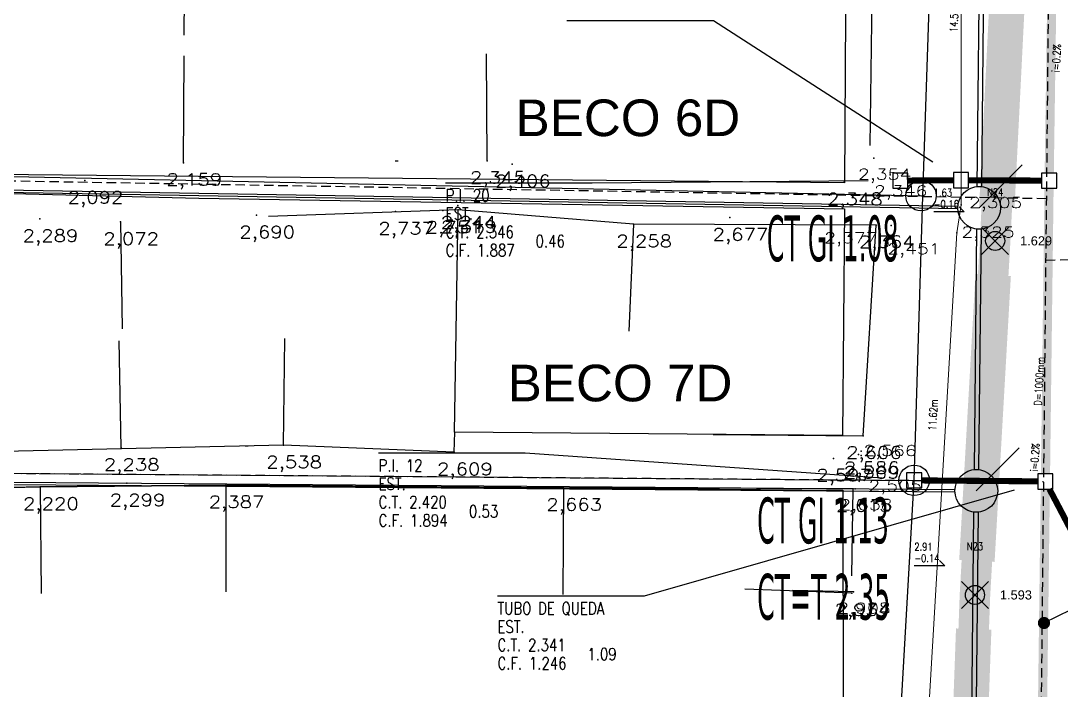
# Model space of a CAD drawing. Extents: x -160 to 364724, y -100 to 7353297.
# Drawn here: x 359243.2 to 359277.27, y 7352663.16 to 7352685.09 of the extents above; entities that cross this region are included whole.
import ezdxf
from ezdxf.enums import TextEntityAlignment as Align

# ---------------------------------------------------------------- set-up
doc = ezdxf.new("R2010")
doc.units = 0
doc.header["$LTSCALE"] = 5
for name, pattern in [('CENTER2', [1.125, 0.75, -0.125, 0.125, -0.125]), ('CONTINUO', [0]), ('DASHDOT2', [12.7, 6.35, -3.175, 0, -3.175]), ('HIDDEN2', [0.1875, 0.125, -0.0625])]:
    doc.linetypes.add(name, pattern=pattern)
for name, color, linetype in [('0-quadras', 6, 'Continuous'), ('ID_TRECHO_PV', 7, 'Continuous'), ('LIN - ADUTORA', 2, 'Continuous'), ('LIN - REDE EXISTENTE SECUNDÁRIA', 2, 'Continuous'), ('LT-COTAS', 7, 'CONTINUO'), ('LT-COTAS-W', 7, 'CONTINUO'), ('ortofoto', 7, 'Continuous'), ('P_Eixo', 1, 'CENTER2'), ('PONTOS-AGUA_U', 7, 'Continuous'), ('PONTOS-CAIXAS', 7, 'Continuous'), ('PONTOS-CAIXAS_U', 1, 'Continuous'), ('PS_IND_COMPRIMENTO', 7, 'Continuous'), ('PS_IND_DIAMETRO', 7, 'Continuous'), ('PS_IND_INCLINACAO', 7, 'Continuous'), ('PS_PONTOS_IDENTIFICACAO_LIN', 7, 'Continuous'), ('PS_PONTOS_IDENTIFICACAO_TXT', 7, 'Continuous'), ('T-MARGEM', 7, 'Continuous'), ('TUBO_DE_CONCRETO', 2, 'Continuous'), ('TUBO_PE_80_NTS194_PN_12_5', 7, 'Continuous'), ('TUBO_PVC', 1, 'Continuous'), ('V-NODE', 1, 'Continuous'), ('V-NODE-TEXT', 11, 'Continuous'), ('ZZ-Carimbo Texto', 7, 'Continuous')]:
    doc.layers.add(name, color=color, linetype=linetype)
doc.layers.add('LT-ALINHAMENTO-PREDIAL', color=4, linetype='DASHDOT2', lineweight=25)
doc.layers.add('LT-BORDA', color=1, linetype='Continuous', lineweight=9)
doc.styles.add('1_0250 R200', font='verdana.ttf', dxfattribs={"width": 0.4, "height": 0.4})
doc.styles.add('CARIMBO', font='arial.ttf', dxfattribs={"height": 2})
doc.styles.add('ROMANS', font='ROMANS.shx', dxfattribs={"height": 2})
doc.styles.add('simplex', font='simplex.shx', dxfattribs={"width": 0.8})
doc.styles.get("Standard").update_dxf_attribs({"font": 'arial.ttf'})
picture_1 = doc.add_image_def('image1.tif', size_in_pixel=(14710, 13573))

# ---------------------------------------------------------------- blocks, each defined once
blk = doc.blocks.new('*U151')
at = {"color": 0, "linetype": 'ByBlock', "lineweight": -2, "transparency": 16777216}
for p, q in [((-0.707, -0.707), (0.707, 0.707)), ((-0.707, 0.707), (0.707, -0.707))]:
    blk.add_line(p, q, dxfattribs=at)
blk.add_circle((0, 0), 0.5, dxfattribs=at)
blk = doc.blocks.new('A$C16bf6896')
at = {"layer": 'V-NODE', "xscale": 0.625, "yscale": 0.625, "zscale": 0.625}
for p in [(-13.646, -151.347, 0.545), (-14.307, -162.947, 0.509)]:
    blk.add_blockref('*U151', p, dxfattribs=at)
at = {"layer": 'V-NODE-TEXT', "char_height": 0.3, "attachment_point": 4}
for s, insert in [('1.629', (-12.829, -151.347, 0.545)), ('1.593', (-13.49, -162.947, 0.509))]:
    blk.add_mtext(s, dxfattribs=dict(at, insert=insert))
blk = doc.blocks.new('*U276')
at = {"layer": 'T-MARGEM'}
blk.add_line((0, 0), (0, 0.2), dxfattribs=at)
at = {"layer": 'T-MARGEM', "const_width": 0.025, "flags": 128}
blk.add_lwpolyline([(-0.0125, 0, 1), (0.0125, 0, 1)], format="xyb", close=True, dxfattribs=at)
blk = doc.blocks.new('*U321', base_point=(359268.306, 7352664.831))
at = {"linetype": 'Continuous'}
blk.add_lwpolyline([(359268.056, 7352664.581), (359268.556, 7352664.581), (359268.556, 7352665.081), (359268.056, 7352665.081)], close=True, dxfattribs=at)
blk = doc.blocks.new('*U322', base_point=(359267.711, 7352661.063))
at = {"linetype": 'Continuous'}
blk.add_lwpolyline([(359267.461, 7352660.813), (359267.961, 7352660.813), (359267.961, 7352661.313), (359267.461, 7352661.313)], close=True, dxfattribs=at)
blk = doc.blocks.new('*U339', base_point=(359267.259, 7352672.882))
at = {"linetype": 'Continuous'}
blk.add_lwpolyline([(359267.009, 7352672.632), (359267.509, 7352672.632), (359267.509, 7352673.132), (359267.009, 7352673.132)], close=True, dxfattribs=at)
blk = doc.blocks.new('*U340', base_point=(359258.656, 7352663.588))
at = {"linetype": 'Continuous'}
blk.add_lwpolyline([(359258.406, 7352663.338), (359258.906, 7352663.338), (359258.906, 7352663.838), (359258.406, 7352663.838)], close=True, dxfattribs=at)
blk = doc.blocks.new('*U341', base_point=(359265.266, 7352669.298))
at = {"linetype": 'Continuous'}
blk.add_lwpolyline([(359265.016, 7352669.048), (359265.516, 7352669.048), (359265.516, 7352669.548), (359265.016, 7352669.548)], close=True, dxfattribs=at)
blk = doc.blocks.new('SIMB_PONTO')
at = {"color": 0}
blk.add_point((0, 0), dxfattribs=at)
for tag in ['COTA', 'PONTO', 'DESC']:
    blk.add_attdef(tag, (0, 0), '', height=1)
blk = doc.blocks.new('*U974', base_point=(550.6981, 290.3575))
blk.add_circle((550.6981, 290.3575), 0.14)
blk = doc.blocks.new('*U975', base_point=(550.6981, 290.3575))
blk.add_circle((550.6981, 290.3575), 0.14)

msp = doc.modelspace()

# ---------------------------------------------------------------- linework, layer by layer
at = {"layer": '0-quadras', "color": 5, "lineweight": 30, "ltscale": 0.3}
msp.add_lwpolyline([(359211.587, 7352671.357), (359221.388, 7352671.321), (359221.564, 7352665.037), (359223.444, 7352664.813), (359223.783, 7352670.452), (359235.201, 7352669.63), (359243.838, 7352669.819), (359249.917, 7352669.877), (359270.121, 7352669.711), (359270.14, 7352655.877), (359256.253, 7352656.607), (359233.746, 7352658.605), (359205.668, 7352658.957)], dxfattribs=at)
at = {"layer": 'ID_TRECHO_PV'}
for p, q in [((359274.588, 7352678.962), (359275.996, 7352680.369)), ((359274.494, 7352669.685), (359275.901, 7352671.092))]:
    msp.add_line(p, q, dxfattribs=at)
at = {"layer": 'LIN - ADUTORA', "const_width": 1}
msp.add_lwpolyline([(359273.849, 7352525.805), (359273.754, 7352541.797), (359273.686, 7352555.56), (359273.743, 7352569.511), (359273.685, 7352582.571), (359273.752, 7352589.143), (359273.627, 7352596.582), (359273.554, 7352609.884), (359273.678, 7352626.758), (359273.945, 7352640.358), (359273.982, 7352653.361), (359274.45, 7352666.276), (359275.111, 7352677.876), (359275.839, 7352692.418), (359277.395, 7352723.77), (359278.621, 7352734.972), (359280.655, 7352747.683), (359282.38, 7352759.029), (359286.168, 7352783.089)], dxfattribs=at)
at = {"layer": 'LIN - REDE EXISTENTE SECUNDÁRIA'}
for p, q in [((359272.745, 7352679.342), (359273.913, 7352713.867, 2.195)), ((359272.745, 7352679.342), (359210.857, 7352680.653)), ((359272.461, 7352670.031), (359272.745, 7352679.342)), ((359235.413, 7352670.321), (359272.461, 7352670.031))]:
    msp.add_line(p, q, dxfattribs=at)
at = {"layer": 'LIN - REDE EXISTENTE SECUNDÁRIA', "flags": 128}
msp.add_lwpolyline([(359271.101, 7352645.714), (359271.616, 7352655.317), (359272.461, 7352670.031)], dxfattribs=at)
at = {"layer": 'LIN - REDE EXISTENTE SECUNDÁRIA'}
for centre in [(359272.682, 7352679.359), (359272.461, 7352670.031)]:
    msp.add_circle(centre, 0.5, dxfattribs=at)
at = {"layer": 'LT-ALINHAMENTO-PREDIAL', "color": 8, "flags": 128}
for points in [[(359270.425, 7352690.166), (359239.574, 7352690.304), (359238.625, 7352689.664), (359238.021, 7352688.601), (359237.233, 7352682.853), (359236.74, 7352682.03), (359236.711, 7352680.985), (359238.474, 7352680.944), (359238.662, 7352688.076), (359248.568, 7352688.115), (359248.556, 7352689.142), (359270.351, 7352689.068), (359270.351, 7352688.968), (359268.436, 7352688.974), (359268.365, 7352686.648), (359271.079, 7352686.648), (359270.996, 7352680.566), (359258.472, 7352680.504), (359248.532, 7352680.438), (359239.6, 7352680.427)], [(359248.552, 7352684.616), (359248.568, 7352688.115)], [(359248.532, 7352680.438), (359248.549, 7352683.938)], [(359258.472, 7352680.504), (359258.455, 7352684.004)], [(359270.462, 7352669.758), (359260.975, 7352669.79), (359249.917, 7352669.877), (359243.838, 7352669.819), (359235.201, 7352669.63), (359223.783, 7352670.452), (359223.444, 7352664.813), (359221.564, 7352665.037), (359221.388, 7352671.321), (359211.584, 7352671.357), (359211.591, 7352672.465), (359222.616, 7352672.434), (359222.581, 7352671.68), (359226.61, 7352671.441), (359232.863, 7352671.012), (359239.263, 7352670.896), (359246.482, 7352671.1), (359251.802, 7352671.184), (359257.397, 7352670.953), (359257.408, 7352671.605), (359270.792, 7352671.494), (359270.792, 7352671.494), (359271.212, 7352678.397), (359263.268, 7352678.42), (359257.528, 7352678.895), (359246.464, 7352678.498), (359239.749, 7352678.516), (359239.682, 7352677.463), (359234.783, 7352677.826), (359229.561, 7352677.994), (359229.583, 7352678.535), (359225.079, 7352678.856), (359224.872, 7352675.362)], [(359257.408, 7352671.605), (359257.528, 7352678.895)], [(359246.464, 7352678.498), (359246.522, 7352674.998)], [(359263.268, 7352678.42), (359263.118, 7352674.923)], [(359246.482, 7352671.1), (359246.427, 7352674.6)], [(359251.802, 7352671.184), (359251.846, 7352674.684)], [(359222.504, 7352664.925), (359222.574, 7352659.3), (359226.582, 7352659.37), (359234.34, 7352658.943), (359240.979, 7352658.229), (359250.986, 7352657.451), (359256.182, 7352656.892), (359261.201, 7352656.493), (359269.803, 7352656.308), (359270.415, 7352666.34), (359270.462, 7352669.758)], [(359243.838, 7352669.819), (359243.872, 7352666.319)], [(359249.917, 7352669.877), (359249.92, 7352666.377)], [(359260.975, 7352669.79), (359260.947, 7352666.29)], [(359270.415, 7352666.34), (359266.917, 7352666.471)]]:
    msp.add_lwpolyline(points, dxfattribs=at)
at = {"layer": 'LT-ALINHAMENTO-PREDIAL', "color": 8, "elevation": 2.47, "flags": 128}
msp.add_lwpolyline([(359270.468, 7352666.374), (359268.469, 7352666.425)], dxfattribs=at)
at = {"layer": 'LT-BORDA', "elevation": 1.964, "flags": 128}
msp.add_lwpolyline([(359285.357, 7352807.105), (359285.32, 7352800.475), (359285.02, 7352790.382), (359284.671, 7352779.556), (359281.754, 7352765.541), (359279.337, 7352752.034), (359277.007, 7352732.22), (359275.462, 7352722.544), (359274.896, 7352703.772), (359274.009, 7352691.625), (359274.002, 7352679.063), (359273.852, 7352678.144), (359272.259, 7352651.048), (359273.578, 7352624.485), (359274.354, 7352599.621), (359274.277, 7352581.926), (359273.89, 7352568.26), (359274.32, 7352510.876)], dxfattribs=at)
at = {"layer": 'P_Eixo', "color": 1, "linetype": 'HIDDEN2', "ltscale": 0.5}
for p, q in [((359276.787, 7352679.256), (359202.627, 7352680.523)), ((359276.767, 7352677.249), (359305.246, 7352677.77)), ((359235.413, 7352670.321), (359276.693, 7352669.998))]:
    msp.add_line(p, q, dxfattribs=at)
at = {"layer": 'P_Eixo', "color": 1, "linetype": 'HIDDEN2', "ltscale": 0.5, "flags": 128}
msp.add_lwpolyline([(359290.602, 7352823.732), (359287.134, 7352778.385), (359278.894, 7352733.428), (359276.926, 7352692.908), (359276.424, 7352643.555), (359275.887, 7352589.752), (359277.551, 7352545.469), (359276.867, 7352505.597), (359277.842, 7352457.728), (359277.647, 7352423.209), (359277.161, 7352411.589), (359279.5, 7352389.378), (359286.267, 7352368.996), (359296.599, 7352348.041)], dxfattribs=at)
at = {"layer": 'PS_PONTOS_IDENTIFICACAO_LIN', "linetype": 'Continuous'}
for points in [[(359270.956, 7352679.842), (359261.914, 7352679.768), (359257.114, 7352679.768)], [(359273.934, 7352678.988), (359274.1, 7352678.831), (359273.1, 7352678.831)], [(359271.413, 7352670.104), (359259.718, 7352670.917), (359254.918, 7352670.917)], [(359275.737, 7352669.706), (359263.611, 7352666.238), (359258.811, 7352666.238)], [(359273.286, 7352667.402), (359273.463, 7352667.231), (359272.463, 7352667.231)]]:
    msp.add_lwpolyline(points, dxfattribs=at)
at = {"layer": 'TUBO_DE_CONCRETO', "const_width": 1.16}
for points in [[(359275.167, 7352678.994), (359275.783, 7352691.3)], [(359274.514, 7352667.393), (359275.047, 7352676.759)], [(359274.023, 7352654.479), (359274.409, 7352665.158)]]:
    msp.add_lwpolyline(points, dxfattribs=at)
at = {"layer": 'TUBO_PE_80_NTS194_PN_12_5', "linetype": 'Continuous'}
for points in [[(359274.687, 7352688.597), (359274.607, 7352688.598), (359274.516, 7352679.663), (359274.596, 7352679.662), (359274.676, 7352679.661), (359274.767, 7352688.596)], [(359203.127, 7352680.182), (359203.127, 7352680.151), (359273.888, 7352678.943), (359273.889, 7352678.974), (359273.89, 7352679.006), (359203.128, 7352680.214)], [(359274.581, 7352678.262), (359274.501, 7352678.263), (359274.421, 7352670.386), (359274.501, 7352670.385), (359274.581, 7352670.384), (359274.661, 7352678.262)], [(359235.916, 7352669.987), (359235.915, 7352669.955), (359273.794, 7352669.659), (359273.794, 7352669.691), (359273.794, 7352669.722), (359235.916, 7352670.018)], [(359274.487, 7352668.985), (359274.407, 7352668.986), (359274.269, 7352655.482), (359274.349, 7352655.481), (359274.429, 7352655.48), (359274.567, 7352668.985)]]:
    msp.add_lwpolyline(points, close=True, dxfattribs=at)
at = {"layer": 'TUBO_PVC'}
for points, const_width in [([(359277.068, 7352692.871), (359276.883, 7352680.101)], 0.3), ([(359272.256, 7352679.853), (359273.744, 7352679.863)], 0.2), ([(359274.244, 7352679.864), (359276.629, 7352679.852)], 0.2), ([(359276.76, 7352670.247), (359276.876, 7352679.601)], 0.3), ([(359272.711, 7352670.029), (359276.506, 7352669.999)], 0.2), ([(359276.423, 7352643.43), (359276.753, 7352669.747)], 0.3), ([(359280.222, 7352663.407), (359276.888, 7352669.747)], 0.2)]:
    msp.add_lwpolyline(points, dxfattribs=dict(at, const_width=const_width))

# ---------------------------------------------------------------- block references
at = {"layer": 'LT-COTAS'}
ref = msp.add_blockref('SIMB_PONTO', (359271.142, 7352680.586, 2.354), dxfattribs=at)
ref.add_attrib('COTA', '2,354', dxfattribs={"layer": '0', "color": 8, "height": 0.35, "style": 'simplex', "width": 1.235294, "flags": 8}).set_placement((359270.617, 7352679.886), (359272.367, 7352679.886), align=Align.FIT)
for p in [(359271.142, 7352680.586, 2.354), (359271.668, 7352680.042, 2.346), (359274.002, 7352679.063, 2.305), (359271.315, 7352678.392, 2.377), (359271.705, 7352678.384, 2.451), (359273.852, 7352678.144, 2.325), (359270.637, 7352670.883, 2.566), (359271.486, 7352670.381, 2.505), (359270.531, 7352669.759, 2.638), (359270.468, 7352666.374, 2.908)]:
    msp.add_blockref('SIMB_PONTO', p, dxfattribs=at)
ref = msp.add_blockref('SIMB_PONTO', (359271.668, 7352680.042, 2.346), dxfattribs=at)
ref.add_attrib('COTA', '2,346', dxfattribs={"layer": '0', "color": 8, "height": 0.35, "style": 'simplex', "width": 1.26506, "flags": 8}).set_placement((359271.143, 7352679.342), (359272.893, 7352679.342), align=Align.FIT)
ref = msp.add_blockref('SIMB_PONTO', (359274.002, 7352679.063, 2.305), dxfattribs=at)
ref.add_attrib('COTA', '2,305', dxfattribs={"layer": '0', "color": 8, "height": 0.35, "style": 'simplex', "width": 1.25, "flags": 8}).set_placement((359274.252, 7352678.955), (359276.002, 7352678.955), align=Align.FIT)
ref = msp.add_blockref('SIMB_PONTO', (359271.315, 7352678.392, 2.377), dxfattribs=at)
ref.add_attrib('COTA', '2,377', dxfattribs={"layer": '0', "color": 8, "height": 0.35, "style": 'simplex', "width": 1.25, "flags": 8}).set_placement((359269.512, 7352677.807, 2.566), (359271.262, 7352677.807, 2.566), align=Align.FIT)
ref = msp.add_blockref('SIMB_PONTO', (359271.705, 7352678.384, 2.451), dxfattribs=at)
ref.add_attrib('COTA', '2,451', dxfattribs={"layer": '0', "color": 8, "height": 0.35, "style": 'simplex', "width": 1.4, "flags": 8}).set_placement((359271.577, 7352677.444), (359273.327, 7352677.444), align=Align.FIT)
ref = msp.add_blockref('SIMB_PONTO', (359273.852, 7352678.144, 2.325), dxfattribs=at)
ref.add_attrib('COTA', '2,325', dxfattribs={"layer": '0', "color": 8, "height": 0.35, "style": 'simplex', "width": 1.25, "flags": 8}).set_placement((359274.003, 7352677.992), (359275.753, 7352677.992), align=Align.FIT)
ref = msp.add_blockref('SIMB_PONTO', (359270.637, 7352670.883, 2.566), dxfattribs=at)
ref.add_attrib('COTA', '2,566', dxfattribs={"layer": '0', "color": 8, "height": 0.35, "style": 'simplex', "width": 1.26506, "flags": 8}).set_placement((359270.796, 7352670.831), (359272.546, 7352670.831), align=Align.FIT)
ref = msp.add_blockref('SIMB_PONTO', (359271.486, 7352670.381, 2.505), dxfattribs=at)
ref.add_attrib('COTA', '2,505', dxfattribs={"layer": '0', "color": 8, "height": 0.35, "style": 'simplex', "width": 1.25, "flags": 8}).set_placement((359270.961, 7352669.681), (359272.711, 7352669.681), align=Align.FIT)
ref = msp.add_blockref('SIMB_PONTO', (359270.531, 7352669.759, 2.638), dxfattribs=at)
ref.add_attrib('COTA', '2,638', dxfattribs={"layer": '0', "color": 8, "height": 0.35, "style": 'simplex', "width": 1.25, "flags": 8}).set_placement((359270.006, 7352669.059), (359271.756, 7352669.059), align=Align.FIT)
ref = msp.add_blockref('SIMB_PONTO', (359270.468, 7352666.374, 2.908), dxfattribs=at)
ref.add_attrib('COTA', '2,908', dxfattribs={"layer": '0', "color": 8, "height": 0.35, "style": 'simplex', "width": 1.25, "flags": 8}).set_placement((359269.943, 7352665.674), (359271.693, 7352665.674), align=Align.FIT)
at = {"layer": 'LT-COTAS-W', "color": 3}
ref = msp.add_blockref('SIMB_PONTO', (359248.532, 7352680.439, 2.159), dxfattribs=at)
ref.add_attrib('COTA', '2,159', dxfattribs={"layer": '0', "color": 8, "height": 0.4, "style": 'simplex', "width": 1.212816, "flags": 8}).set_placement((359247.97, 7352679.689), (359249.795, 7352679.689), align=Align.FIT)
for p in [(359248.532, 7352680.439, 2.159), (359258.472, 7352680.504, 2.345), (359259.293, 7352680.392, 2.406), (359245.297, 7352679.854, 2.092), (359245.298, 7352679.854, 2.092), (359270.166, 7352679.799, 2.348), (359257.518, 7352679.033, 2.244), (359243.824, 7352678.601, 2.289), (359250.921, 7352678.719, 2.69), (359255.472, 7352678.835, 2.737), (359257.024, 7352678.876, 2.751), (359257.528, 7352678.895, 2.319), (359266.42, 7352678.64, 2.677), (359246.464, 7352678.498, 2.072), (359263.268, 7352678.42, 2.258), (359271.211, 7352678.397, 2.364), (359270.792, 7352671.494, 2.606), (359246.482, 7352671.1, 2.238), (359251.802, 7352671.185, 2.538), (359257.397, 7352670.953, 2.609), (359269.814, 7352670.751, 2.597), (359270.718, 7352670.843, 2.569), (359270.724, 7352670.992, 2.586), (359243.838, 7352669.819, 2.22), (359246.675, 7352669.94, 2.299), (359249.917, 7352669.878, 2.387), (359260.975, 7352669.79, 2.663), (359270.462, 7352669.758, 2.615), (359270.415, 7352666.34, 2.934)]:
    msp.add_blockref('SIMB_PONTO', p, dxfattribs=at)
ref = msp.add_blockref('SIMB_PONTO', (359258.472, 7352680.504, 2.345), dxfattribs=at)
ref.add_attrib('COTA', '2,345', dxfattribs={"layer": '0', "color": 8, "height": 0.4, "style": 'simplex', "width": 1.140625, "flags": 8}).set_placement((359257.909, 7352679.754), (359259.734, 7352679.754), align=Align.FIT)
ref = msp.add_blockref('SIMB_PONTO', (359259.293, 7352680.392, 2.406), dxfattribs=at)
ref.add_attrib('COTA', '2,406', dxfattribs={"layer": '0', "color": 8, "height": 0.4, "style": 'simplex', "width": 1.154367, "flags": 8}).set_placement((359258.731, 7352679.642), (359260.556, 7352679.642), align=Align.FIT)
ref = msp.add_blockref('SIMB_PONTO', (359245.297, 7352679.854, 2.092), dxfattribs=at)
ref.add_attrib('COTA', '2,092', dxfattribs={"layer": '0', "color": 8, "height": 0.4, "style": 'simplex', "width": 1.140625, "flags": 8}).set_placement((359244.735, 7352679.104), (359246.559, 7352679.104), align=Align.FIT)
ref = msp.add_blockref('SIMB_PONTO', (359245.298, 7352679.854, 2.092), dxfattribs=at)
ref.add_attrib('COTA', '2,092', dxfattribs={"layer": '0', "color": 8, "height": 0.4, "style": 'simplex', "width": 1.140625, "flags": 8}).set_placement((359244.735, 7352679.104), (359246.56, 7352679.104), align=Align.FIT)
ref = msp.add_blockref('SIMB_PONTO', (359270.166, 7352679.799, 2.348), dxfattribs=at)
ref.add_attrib('COTA', '2,348', dxfattribs={"layer": '0', "color": 8, "height": 0.4, "style": 'simplex', "width": 1.140625, "flags": 8}).set_placement((359269.603, 7352679.049), (359271.428, 7352679.049), align=Align.FIT)
ref = msp.add_blockref('SIMB_PONTO', (359257.518, 7352679.033, 2.244), dxfattribs=at)
ref.add_attrib('COTA', '2,244', dxfattribs={"layer": '0', "color": 8, "height": 0.4, "style": 'simplex', "width": 1.127206, "flags": 8}).set_placement((359256.955, 7352678.283), (359258.78, 7352678.283), align=Align.FIT)
ref = msp.add_blockref('SIMB_PONTO', (359243.824, 7352678.601, 2.289), dxfattribs=at)
ref.add_attrib('COTA', '2,289', dxfattribs={"layer": '0', "color": 8, "height": 0.4, "style": 'simplex', "width": 1.154367, "flags": 8}).set_placement((359243.261, 7352677.851), (359245.086, 7352677.851), align=Align.FIT)
ref = msp.add_blockref('SIMB_PONTO', (359250.921, 7352678.719, 2.69), dxfattribs=at)
ref.add_attrib('COTA', '2,690', dxfattribs={"layer": '0', "color": 8, "height": 0.4, "style": 'simplex', "width": 1.140625, "flags": 8}).set_placement((359250.358, 7352677.969), (359252.183, 7352677.969), align=Align.FIT)
ref = msp.add_blockref('SIMB_PONTO', (359255.472, 7352678.835, 2.737), dxfattribs=at)
ref.add_attrib('COTA', '2,737', dxfattribs={"layer": '0', "color": 8, "height": 0.4, "style": 'simplex', "width": 1.140625, "flags": 8}).set_placement((359254.91, 7352678.085), (359256.735, 7352678.085), align=Align.FIT)
ref = msp.add_blockref('SIMB_PONTO', (359257.024, 7352678.876, 2.751), dxfattribs=at)
ref.add_attrib('COTA', '2,751', dxfattribs={"layer": '0', "color": 8, "height": 0.4, "style": 'simplex', "width": 1.2775, "flags": 8}).set_placement((359256.462, 7352678.126), (359258.287, 7352678.126), align=Align.FIT)
ref = msp.add_blockref('SIMB_PONTO', (359257.528, 7352678.895, 2.319), dxfattribs=at)
ref.add_attrib('COTA', '2,319', dxfattribs={"layer": '0', "color": 8, "height": 0.4, "style": 'simplex', "width": 1.212816, "flags": 8}).set_placement((359256.966, 7352678.145), (359258.791, 7352678.145), align=Align.FIT)
ref = msp.add_blockref('SIMB_PONTO', (359266.42, 7352678.64, 2.677), dxfattribs=at)
ref.add_attrib('COTA', '2,677', dxfattribs={"layer": '0', "color": 8, "height": 0.4, "style": 'simplex', "width": 1.140625, "flags": 8}).set_placement((359265.857, 7352677.89), (359267.682, 7352677.89), align=Align.FIT)
ref = msp.add_blockref('SIMB_PONTO', (359246.464, 7352678.498, 2.072), dxfattribs=at)
ref.add_attrib('COTA', '2,072', dxfattribs={"layer": '0', "color": 8, "height": 0.4, "style": 'simplex', "width": 1.140625, "flags": 8}).set_placement((359245.902, 7352677.748), (359247.727, 7352677.748), align=Align.FIT)
ref = msp.add_blockref('SIMB_PONTO', (359263.268, 7352678.42, 2.258), dxfattribs=at)
ref.add_attrib('COTA', '2,258', dxfattribs={"layer": '0', "color": 8, "height": 0.4, "style": 'simplex', "width": 1.140625, "flags": 8}).set_placement((359262.705, 7352677.67), (359264.53, 7352677.67), align=Align.FIT)
ref = msp.add_blockref('SIMB_PONTO', (359271.211, 7352678.397, 2.364), dxfattribs=at)
ref.add_attrib('COTA', '2,364', dxfattribs={"layer": '0', "color": 8, "height": 0.4, "style": 'simplex', "width": 1.127206, "flags": 8}).set_placement((359270.649, 7352677.647), (359272.474, 7352677.647), align=Align.FIT)
ref = msp.add_blockref('SIMB_PONTO', (359270.792, 7352671.494, 2.606), dxfattribs=at)
ref.add_attrib('COTA', '2,606', dxfattribs={"layer": '0', "color": 8, "height": 0.4, "style": 'simplex', "width": 1.154367, "flags": 8}).set_placement((359270.23, 7352670.744), (359272.055, 7352670.744), align=Align.FIT)
ref = msp.add_blockref('SIMB_PONTO', (359246.482, 7352671.1, 2.238), dxfattribs=at)
ref.add_attrib('COTA', '2,238', dxfattribs={"layer": '0', "color": 8, "height": 0.4, "style": 'simplex', "width": 1.140625, "flags": 8}).set_placement((359245.92, 7352670.35), (359247.745, 7352670.35), align=Align.FIT)
ref = msp.add_blockref('SIMB_PONTO', (359251.802, 7352671.185, 2.538), dxfattribs=at)
ref.add_attrib('COTA', '2,538', dxfattribs={"layer": '0', "color": 8, "height": 0.4, "style": 'simplex', "width": 1.140625, "flags": 8}).set_placement((359251.239, 7352670.435), (359253.064, 7352670.435), align=Align.FIT)
ref = msp.add_blockref('SIMB_PONTO', (359257.397, 7352670.953, 2.609), dxfattribs=at)
ref.add_attrib('COTA', '2,609', dxfattribs={"layer": '0', "color": 8, "height": 0.4, "style": 'simplex', "width": 1.154367, "flags": 8}).set_placement((359256.834, 7352670.203), (359258.659, 7352670.203), align=Align.FIT)
ref = msp.add_blockref('SIMB_PONTO', (359269.814, 7352670.751, 2.597), dxfattribs=at)
ref.add_attrib('COTA', '2,597', dxfattribs={"layer": '0', "color": 8, "height": 0.4, "style": 'simplex', "width": 1.140625, "flags": 8}).set_placement((359269.252, 7352670.001), (359271.077, 7352670.001), align=Align.FIT)
ref = msp.add_blockref('SIMB_PONTO', (359270.718, 7352670.843, 2.569), dxfattribs=at)
ref.add_attrib('COTA', '2,569', dxfattribs={"layer": '0', "color": 8, "height": 0.4, "style": 'simplex', "width": 1.154367, "flags": 8}).set_placement((359270.155, 7352670.093), (359271.98, 7352670.093), align=Align.FIT)
ref = msp.add_blockref('SIMB_PONTO', (359270.724, 7352670.992, 2.586), dxfattribs=at)
ref.add_attrib('COTA', '2,586', dxfattribs={"layer": '0', "color": 8, "height": 0.4, "style": 'simplex', "width": 1.154367, "flags": 8}).set_placement((359270.161, 7352670.242), (359271.986, 7352670.242), align=Align.FIT)
ref = msp.add_blockref('SIMB_PONTO', (359243.838, 7352669.819, 2.22), dxfattribs=at)
ref.add_attrib('COTA', '2,220', dxfattribs={"layer": '0', "color": 8, "height": 0.4, "style": 'simplex', "width": 1.140625, "flags": 8}).set_placement((359243.275, 7352669.069), (359245.1, 7352669.069), align=Align.FIT)
ref = msp.add_blockref('SIMB_PONTO', (359246.675, 7352669.94, 2.299), dxfattribs=at)
ref.add_attrib('COTA', '2,299', dxfattribs={"layer": '0', "color": 8, "height": 0.4, "style": 'simplex', "width": 1.154367, "flags": 8}).set_placement((359246.113, 7352669.19), (359247.938, 7352669.19), align=Align.FIT)
ref = msp.add_blockref('SIMB_PONTO', (359249.917, 7352669.878, 2.387), dxfattribs=at)
ref.add_attrib('COTA', '2,387', dxfattribs={"layer": '0', "color": 8, "height": 0.4, "style": 'simplex', "width": 1.140625, "flags": 8}).set_placement((359249.355, 7352669.128), (359251.18, 7352669.128), align=Align.FIT)
ref = msp.add_blockref('SIMB_PONTO', (359260.975, 7352669.79, 2.663), dxfattribs=at)
ref.add_attrib('COTA', '2,663', dxfattribs={"layer": '0', "color": 8, "height": 0.4, "style": 'simplex', "width": 1.140625, "flags": 8}).set_placement((359260.412, 7352669.04), (359262.237, 7352669.04), align=Align.FIT)
ref = msp.add_blockref('SIMB_PONTO', (359270.462, 7352669.758, 2.615), dxfattribs=at)
ref.add_attrib('COTA', '2,615', dxfattribs={"layer": '0', "color": 8, "height": 0.4, "style": 'simplex', "width": 1.197656, "flags": 8}).set_placement((359269.899, 7352669.008), (359271.724, 7352669.008), align=Align.FIT)
ref = msp.add_blockref('SIMB_PONTO', (359270.415, 7352666.34, 2.934), dxfattribs=at)
ref.add_attrib('COTA', '2,934', dxfattribs={"layer": '0', "color": 8, "height": 0.4, "style": 'simplex', "width": 1.127206, "flags": 8}).set_placement((359269.852, 7352665.59), (359271.677, 7352665.59), align=Align.FIT)
at = {"layer": 'PONTOS-AGUA_U', "xscale": 5, "yscale": 5, "zscale": 5}
for name, p in [('*U974', (359274.588, 7352678.962)), ('*U975', (359274.494, 7352669.685))]:
    msp.add_blockref(name, p, dxfattribs=at)
at = {"layer": 'PONTOS-CAIXAS'}
for name, p in [('*U339', (359272.006, 7352679.851)), ('*U340', (359273.994, 7352679.865)), ('*U341', (359276.879, 7352679.851)), ('*U321', (359272.461, 7352670.031)), ('*U322', (359276.756, 7352669.997))]:
    msp.add_blockref(name, p, dxfattribs=at)
at = {"layer": 'PONTOS-CAIXAS_U', "xscale": 7.999999999999999, "yscale": 7.999999999999999, "zscale": 7.999999999999999, "rotation": 296.3702818064322}
msp.add_blockref('*U276', (359276.71, 7352665.358), dxfattribs=at)
at = {"layer": 'V-NODE-TEXT'}
msp.add_blockref('A$C16bf6896', (359288.757, 7352829.223, 1.084), dxfattribs=at)

# ---------------------------------------------------------------- texts
at = {"layer": 'LIN - REDE EXISTENTE SECUNDÁRIA', "char_height": 1.5, "attachment_point": 1, "style": '1_0250 R200'}
for s, insert in [('CT GI 1.08', (359267.635, 7352678.71)), ('CT GI 1.13^JCT=T 2.35', (359267.318, 7352669.469))]:
    msp.add_mtext(s, dxfattribs=dict(at, insert=insert))
at = {"layer": 'PS_IND_COMPRIMENTO', "style": 'ROMANS', "width": 0.8}
for s, rotation, p in [('14.56m', 87.1341, (359273.772, 7352685.232)), ('11.62m', 86.7387, (359273.078, 7352672.173))]:
    msp.add_text(s, height=0.25, rotation=rotation, dxfattribs=at).set_placement(p, align=Align.MIDDLE_CENTER)
at = {"layer": 'PS_IND_DIAMETRO', "style": 'ROMANS', "width": 0.8}
msp.add_text('D=1000mm', height=0.25, rotation=86.7387, dxfattribs=at).set_placement((359276.557, 7352673.277), align=Align.MIDDLE_CENTER)
at = {"layer": 'PS_IND_INCLINACAO', "style": 'ROMANS', "width": 0.8}
for rotation, p in [(87.1341, (359277.118, 7352683.863)), (86.7387, (359276.414, 7352670.781))]:
    msp.add_text('i=0.2%', height=0.25, rotation=rotation, dxfattribs=at).set_placement(p, align=Align.MIDDLE_CENTER)
at = {"layer": 'PS_PONTOS_IDENTIFICACAO_TXT', "style": 'ROMANS', "width": 0.8}
for s, height, p in [('1.63', 0.25, (359273.1, 7352679.331)), ('P.I. 20', 0.4, (359257.114, 7352679.168)), ('EST. ', 0.4, (359257.114, 7352678.568)), ('-0.16', 0.25, (359273.1, 7352678.956)), ('C.T. 2.346', 0.4, (359257.114, 7352677.968)), ('0.46', 0.4, (359260.059, 7352677.668)), ('C.F. 1.887', 0.4, (359257.114, 7352677.368)), ('P.I. 12', 0.4, (359254.918, 7352670.317)), ('EST. ', 0.4, (359254.918, 7352669.717)), ('C.T. 2.420', 0.4, (359254.918, 7352669.117)), ('0.53', 0.4, (359257.878, 7352668.817)), ('C.F. 1.894', 0.4, (359254.918, 7352668.517)), ('2.91', 0.25, (359272.463, 7352667.731)), ('-0.14', 0.25, (359272.463, 7352667.356)), ('TUBO DE QUEDA', 0.4, (359258.811, 7352665.638)), ('EST. ', 0.4, (359258.811, 7352665.038)), ('C.T. 2.341', 0.4, (359258.811, 7352664.438)), ('1.09', 0.4, (359261.756, 7352664.138)), ('C.F. 1.246', 0.4, (359258.811, 7352663.838))]:
    msp.add_text(s, height=height, dxfattribs=at).set_placement(p)
for s, p in [('N24', (359275.111, 7352679.346)), ('N23', (359274.45, 7352667.746))]:
    msp.add_text(s, height=0.25, dxfattribs=at).set_placement(p, align=Align.CENTER)

# ---------------------------------------------------------------- next in the draw order: wipeouts: each hides what was drawn before it
at = {"linetype": 'Continuous', "ltscale": 4}
for points in [[(359259.107, 7352680.869), (359267.094, 7352680.868), (359267.094, 7352682.95), (359259.107, 7352682.95)], [(359258.85, 7352672.18), (359266.838, 7352672.18), (359266.838, 7352674.261), (359258.85, 7352674.262)]]:
    msp.add_wipeout(points, dxfattribs=at).dxf.layer = 'ZZ-Carimbo Texto'

# ---------------------------------------------------------------- next in the draw order: wipeouts: each hides what was drawn before it
for points in [[(359259.107, 7352680.869), (359267.094, 7352680.868), (359267.094, 7352682.95), (359259.107, 7352682.95)], [(359258.85, 7352672.18), (359266.838, 7352672.18), (359266.838, 7352674.261), (359258.85, 7352674.262)]]:
    msp.add_wipeout(points, dxfattribs=at).dxf.layer = 'ZZ-Carimbo Texto'

# ---------------------------------------------------------------- next in the draw order: linework, layer by layer
at = {"layer": '0-quadras', "color": 5, "lineweight": 30, "ltscale": 0.3}
for points in [[(359270.236, 7352689.021), (359270.181, 7352679.778), (359240.103, 7352680.072), (359238.397, 7352680.324), (359203.002, 7352680.914), (359202.416, 7352691.073)], [(359199.166, 7352680.434), (359224.186, 7352679.897), (359249.028, 7352679.273), (359270.176, 7352678.922), (359270.115, 7352671.502), (359257.408, 7352671.605), (359257.381, 7352670.954), (359251.802, 7352671.184), (359239.263, 7352670.896), (359232.863, 7352671.012), (359222.581, 7352671.68), (359222.584, 7352672.435), (359211.591, 7352672.435)]]:
    msp.add_lwpolyline(points, dxfattribs=at)
at = {"layer": 'PS_PONTOS_IDENTIFICACAO_LIN', "linetype": 'Continuous'}
msp.add_lwpolyline([(359273.071, 7352680.459), (359265.883, 7352685.088), (359261.083, 7352685.088)], dxfattribs=at)

# ---------------------------------------------------------------- next in the draw order: texts
at = {"layer": 'ZZ-Carimbo Texto', "linetype": 'Continuous', "ltscale": 4, "style": 'CARIMBO'}
for s, p in [('BECO 6D', (359263.084, 7352681.909)), ('BECO 7D', (359262.827, 7352673.22))]:
    msp.add_text(s, height=1.2, rotation=359.9955, dxfattribs=at).set_placement(p, align=Align.MIDDLE_CENTER)

# ---------------------------------------------------------------- next in the draw order: pictures from other files: only their frames are drawn
image = msp.add_image(picture_1, insert=(359073.892, 7352258.636), size_in_units=(734.398, 677.634), dxfattribs=dict(fade=70))
image.dxf.flags = 14
at = {"layer": 'ortofoto'}
image = msp.add_image(picture_1, insert=(359073.892, 7352258.636), size_in_units=(734.398, 677.634), dxfattribs=dict(at, fade=29))
image.dxf.flags = 14

# ---------------------------------------------------------------- next in the draw order: wipeouts: each hides what was drawn before it
at = {"linetype": 'Continuous', "ltscale": 4}
for points in [[(359259.107, 7352680.869), (359267.094, 7352680.868), (359267.094, 7352682.95), (359259.107, 7352682.95)], [(359258.85, 7352672.18), (359266.838, 7352672.18), (359266.838, 7352674.261), (359258.85, 7352674.262)]]:
    msp.add_wipeout(points, dxfattribs=at).dxf.layer = 'ZZ-Carimbo Texto'

# ---------------------------------------------------------------- next in the draw order: wipeouts: each hides what was drawn before it
for points in [[(359259.107, 7352680.869), (359267.094, 7352680.868), (359267.094, 7352682.95), (359259.107, 7352682.95)], [(359258.85, 7352672.18), (359266.838, 7352672.18), (359266.838, 7352674.261), (359258.85, 7352674.262)]]:
    msp.add_wipeout(points, dxfattribs=at).dxf.layer = 'ZZ-Carimbo Texto'

# ---------------------------------------------------------------- next in the draw order: texts
at = {"layer": 'ZZ-Carimbo Texto', "linetype": 'Continuous', "ltscale": 4, "style": 'CARIMBO'}
for s, p in [('BECO 6D', (359263.084, 7352681.909)), ('BECO 7D', (359262.827, 7352673.22))]:
    msp.add_text(s, height=1.2, rotation=359.9955, dxfattribs=at).set_placement(p, align=Align.MIDDLE_CENTER)

doc.saveas('drawing.dxf')
